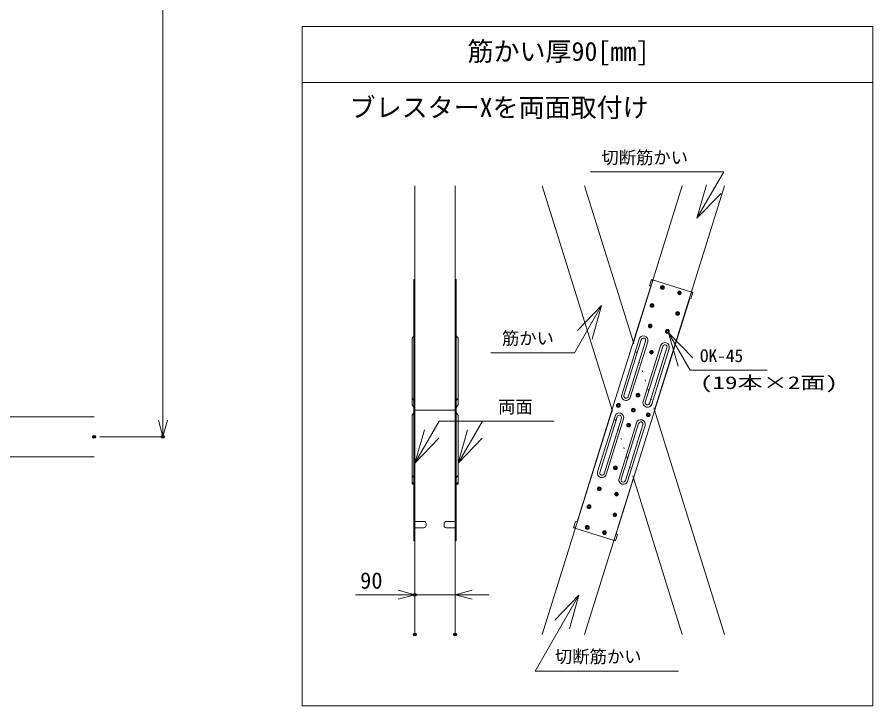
# Model space of a CAD drawing. Units: millimetres, scale not verified. Extents: x -2100 to 2100, y -1485 to 1485.
# Drawn here: x -278 to 484, y -113 to 501 of the extents above; entities that cross this region are included whole.
import ezdxf
from ezdxf.enums import TextEntityAlignment as Align

# ---------------------------------------------------------------- set-up
doc = ezdxf.new("R2010")
doc.units = ezdxf.units.MM
doc.header["$LTSCALE"] = 5
doc.header["$PDMODE"] = 32
doc.header["$PDSIZE"] = 2.5
doc.linetypes.add('DOTTED', pattern=[1.75, 0.25, -1.5])
for name, color, linetype, lineweight in [('0-0_0', 7, 'Continuous', 18), ('0-3_レイヤ0', 2, 'Continuous', 18), ('1-D_画層1 @ 1', 4, 'Continuous', 18)]:
    doc.layers.add(name, color=color, linetype=linetype, lineweight=lineweight)
doc.layers.add('0-4_Defpoints', color=7, linetype='Continuous')
doc.layers.add('1-B_レイヤ0 @ 1', color=7, linetype='Continuous')
doc.styles.add('ＭＳ ゴシック', font='')
doc.styles.get('ＭＳ ゴシック').set_extended_font_data('MS Gothic')

# ---------------------------------------------------------------- blocks, each defined once
blk = doc.blocks.new('_Open30')
at = {"layer": '0-0_0'}
blk.add_line((0, 0), (-1, 0), dxfattribs=at)
blk.add_lwpolyline([(-1, 0.2679), (0, 0), (-1, -0.2679)], dxfattribs=at)
blk = doc.blocks.new('D26')
at = {"layer": '0-3_レイヤ0', "color": 4}
for p, q in [((1628.321, 3431.392), (1628.321, 2520.442)), ((1572.093, 2505.442), (1628.501, 2505.442))]:
    blk.add_line(p, q, dxfattribs=at)
at = {"layer": '0-4_Defpoints'}
for p in [(1567.093, 2505.442), (1628.321, 2505.442)]:
    blk.add_point(p, dxfattribs=at)
at = {"layer": '0-3_レイヤ0', "xscale": 15, "yscale": 15, "rotation": 270}
blk.add_blockref('_Open30', (1628.321, 2505.442), dxfattribs=at)
blk = doc.blocks.new('D39')
at = {"layer": '0-4_Defpoints'}
for p in [(1852.75, 2364.675), (1852.75, 2329.31), (1888.75, 2329.31)]:
    blk.add_point(p, dxfattribs=at)
at = {"layer": '1-D_画層1 @ 1'}
for p, q in [((1852.75, 2364.675), (1799.786, 2364.675)), ((1837.75, 2364.675), (1822.75, 2364.675)), ((1852.75, 2334.31), (1852.75, 2364.855)), ((1852.75, 2364.675), (1867.75, 2364.675)), ((1873.75, 2364.675), (1867.75, 2364.675)), ((1888.75, 2364.675), (1873.75, 2364.675)), ((1888.75, 2334.31), (1888.75, 2364.855)), ((1903.75, 2364.675), (1918.75, 2364.675))]:
    blk.add_line(p, q, dxfattribs=at)
at = {"layer": '1-D_画層1 @ 1', "xscale": 15, "yscale": 15}
blk.add_blockref('_Open30', (1852.75, 2364.675), dxfattribs=at)
at = {"layer": '1-D_画層1 @ 1', "xscale": 15, "yscale": 15, "rotation": 180}
blk.add_blockref('_Open30', (1888.75, 2364.675), dxfattribs=at)
at = {"layer": '1-D_画層1 @ 1', "color": 7, "style": 'ＭＳ ゴシック'}
blk.add_text('90', height=14.66, dxfattribs=at).set_placement((1804.025, 2365.675), align=Align.BOTTOM_LEFT)

msp = doc.modelspace()

# ---------------------------------------------------------------- linework, layer by layer
at = {"layer": '0-3_レイヤ0', "color": 4}
for p, q in [((-24.156, 492.273), (484.265, 492.273)), ((-24.156, 492.273), (-24.156, -113.342)), ((484.265, 492.273), (484.265, -113.342)), ((-24.156, 442.273), (484.265, 442.273)), ((-24.156, -113.342), (484.265, -113.342))]:
    msp.add_line(p, q, dxfattribs=at)
at = {"layer": '0-3_レイヤ0', "color": 3}
for p, q in [((76.264, -49.662), (76.264, 350.338)), ((112.264, -49.662), (112.264, 350.338)), ((189.568, 350.338), (252.044, 150.338)), ((227.284, 350.338), (270.902, 210.706)), ((314.521, 350.338), (270.902, 210.706)), ((352.236, 350.338), (289.76, 150.338)), ((112.264, 150.338), (76.264, 150.338)), ((252.044, 150.338), (189.568, -49.662)), ((289.76, 150.338), (352.236, -49.662)), ((-715.993, 144.321), (-209.393, 144.321)), ((-715.993, 108.621), (-209.393, 108.621)), ((270.902, 89.97), (227.284, -49.662)), ((270.902, 89.97), (314.521, -49.662))]:
    msp.add_line(p, q, dxfattribs=at)
at = {"layer": '0-3_レイヤ0', "color": 7}
for p, q in [((75.344, 266.822), (76.264, 266.822)), ((113.184, 266.822), (112.264, 266.822)), ((253.53, 155.765), (286.329, 260.761)), ((287.927, 266.548), (323.053, 255.575)), ((288.274, 144.911), (321.073, 249.907)), ((75.344, 216.499), (73.744, 214.499)), ((73.744, 154.901), (73.744, 214.499)), ((113.184, 216.499), (114.784, 214.499)), ((114.784, 154.901), (114.784, 214.499)), ((260.521, 164.057), (276.026, 213.692)), ((262.43, 163.461), (277.935, 213.096)), ((266.248, 162.268), (281.753, 211.903)), ((268.157, 161.672), (283.662, 211.307)), ((279.611, 158.094), (295.116, 207.729)), ((281.52, 157.498), (297.025, 207.132)), ((285.338, 156.305), (300.843, 205.94)), ((287.247, 155.709), (302.752, 205.343)), ((73.744, 160.865), (75.344, 158.865)), ((114.784, 160.865), (113.184, 158.865)), ((73.744, 154.901), (75.344, 152.901)), ((114.784, 154.901), (113.184, 152.901)), ((253.53, 155.765), (220.731, 50.768)), ((75.344, 147.774), (73.744, 145.774)), ((113.184, 147.774), (114.784, 145.774)), ((254.557, 144.967), (239.052, 95.332)), ((288.274, 144.911), (255.475, 39.915)), ((256.466, 144.371), (240.961, 94.736)), ((260.284, 143.178), (244.779, 93.543)), ((262.193, 142.582), (246.688, 92.947)), ((273.648, 139.004), (258.143, 89.369)), ((275.557, 138.407), (260.052, 88.773)), ((279.375, 137.215), (263.87, 87.58)), ((281.284, 136.618), (265.779, 86.984)), ((75.344, 90.14), (73.744, 92.14)), ((113.184, 90.14), (114.784, 92.14)), ((75.344, 84.176), (73.744, 86.176)), ((113.184, 84.176), (114.784, 86.176)), ((76.264, 51.162), (84.264, 51.162)), ((86.264, 47.435), (86.264, 49.162)), ((102.264, 47.435), (102.264, 49.162)), ((112.264, 51.162), (104.264, 51.162)), ((75.344, 45.435), (84.264, 45.435)), ((113.184, 45.435), (104.264, 45.435)), ((218.751, 45.101), (253.877, 34.128)), ((75.344, 33.794), (76.264, 33.794)), ((113.184, 33.794), (112.264, 33.794))]:
    msp.add_line(p, q, dxfattribs=at)
at = {"layer": '0-3_レイヤ0', "color": 7, "linetype": 'DOTTED'}
for p, q in [((287.927, 266.548), (286.138, 260.821)), ((323.053, 255.575), (321.264, 249.848)), ((218.751, 45.101), (220.54, 50.828)), ((253.877, 34.128), (255.666, 39.855))]:
    msp.add_line(p, q, dxfattribs=at)
at = {"layer": '0-3_レイヤ0', "color": 3, "linetype": 'DOTTED'}
for p, q in [((270.902, 210.706), (289.76, 150.338)), ((252.044, 150.338), (270.902, 89.97))]:
    msp.add_line(p, q, dxfattribs=at)
at = {"layer": '0-3_レイヤ0', "color": 4}
for points in [[(327.554, 321.295), (351.383, 362.568), (232.793, 362.568)], [(349.049, 343.525), (327.554, 321.295), (336.059, 351.025)], [(242.592, 243.415), (218.397, 201.507), (144.019, 201.507)], [(221.097, 221.184), (242.592, 243.415), (234.088, 213.684)], [(310.782, 189.476), (302.277, 219.207), (323.773, 196.976)], [(302.277, 219.207), (321.493, 185.925), (390.203, 185.925)], [(76.264, 102.944), (97.894, 140.409), (136.414, 140.409)], [(114.784, 102.944), (136.414, 140.409), (200.38, 140.409)], [(97.759, 125.174), (76.264, 102.944), (84.769, 132.674)], [(136.279, 125.174), (114.784, 102.944), (123.289, 132.674)], [(222.441, -14.781), (183.49, -82.247), (311.011, -82.247)], [(200.946, -37.012), (222.441, -14.781), (213.937, -44.512)]]:
    msp.add_lwpolyline(points, dxfattribs=at)
at = {"layer": '0-3_レイヤ0', "color": 7}
for points in [[(76.264, 33.794), (75.344, 33.794), (75.344, 266.822)], [(112.264, 33.794), (113.184, 33.794), (113.184, 266.822)], [(287.927, 266.548), (287.049, 266.822), (285.26, 261.095), (286.329, 260.761)], [(323.053, 255.575), (323.931, 255.301), (322.142, 249.574), (321.073, 249.907)], [(75.344, 84.176), (73.744, 84.176), (73.744, 145.774)], [(113.184, 84.176), (114.784, 84.176), (114.784, 145.774)], [(218.751, 45.101), (217.682, 45.435), (219.471, 51.162), (220.731, 50.768)], [(253.877, 34.128), (254.946, 33.794), (256.735, 39.521), (255.475, 39.915)]]:
    msp.add_lwpolyline(points, dxfattribs=at)
at = {"layer": '0-3_レイヤ0'}
for points in [[(296.001, 260.289), (296.001, 258.969), (297.321, 258.969), (297.321, 260.289)], [(311.273, 255.518), (311.273, 254.198), (312.593, 254.198), (312.593, 255.518)], [(286.816, 244.3), (286.816, 242.98), (288.136, 242.98), (288.136, 244.3)], [(309.724, 237.144), (309.724, 235.824), (311.044, 235.824), (311.044, 237.144)], [(285.267, 225.926), (285.267, 224.606), (286.587, 224.606), (286.587, 225.926)], [(300.539, 221.155), (300.539, 219.835), (301.859, 219.835), (301.859, 221.155)], [(286.343, 202.542), (286.343, 201.222), (287.663, 201.222), (287.663, 202.542)], [(274.417, 164.361), (274.417, 163.041), (275.737, 163.041), (275.737, 164.361)], [(256.879, 155.172), (256.879, 153.852), (258.199, 153.852), (258.199, 155.172)], [(270.242, 150.998), (270.242, 149.678), (271.562, 149.678), (271.562, 150.998)], [(283.605, 146.823), (283.605, 145.503), (284.925, 145.503), (284.925, 146.823)], [(266.068, 137.635), (266.068, 136.315), (267.388, 136.315), (267.388, 137.635)], [(254.141, 99.454), (254.141, 98.134), (255.461, 98.134), (255.461, 99.454)], [(239.945, 80.84), (239.945, 79.52), (241.265, 79.52), (241.265, 80.84)], [(255.217, 76.07), (255.217, 74.75), (256.537, 74.75), (256.537, 76.07)], [(230.76, 64.852), (230.76, 63.532), (232.08, 63.532), (232.08, 64.852)], [(253.668, 57.696), (253.668, 56.376), (254.988, 56.376), (254.988, 57.696)], [(229.211, 46.478), (229.211, 45.158), (230.531, 45.158), (230.531, 46.478)], [(244.483, 41.707), (244.483, 40.387), (245.803, 40.387), (245.803, 41.707)]]:
    msp.add_lwpolyline(points, close=True, dxfattribs=at)
for centre in [(296.661, 259.629), (311.933, 254.858), (287.476, 243.64), (310.384, 236.484), (285.927, 225.266), (301.199, 220.495), (287.003, 201.882), (275.077, 163.701), (257.539, 154.512), (270.902, 150.338), (284.265, 146.163), (266.728, 136.975), (254.801, 98.794), (240.605, 80.18), (255.877, 75.41), (231.42, 64.192), (254.328, 57.036), (229.871, 45.818), (245.143, 41.047)]:
    msp.add_circle(centre, 1.68, dxfattribs=at)
at = {"layer": '0-3_レイヤ0', "color": 7}
for centre in [(296.661, 259.629), (311.933, 254.858), (287.476, 243.64), (310.384, 236.484), (285.927, 225.266), (301.199, 220.495), (287.003, 201.882), (275.077, 163.701), (257.539, 154.512), (270.902, 150.338), (284.265, 146.163), (266.728, 136.975), (254.801, 98.794), (240.605, 80.18), (255.877, 75.41), (231.42, 64.192), (254.328, 57.036), (229.871, 45.818), (245.143, 41.047)]:
    msp.add_circle(centre, 1.2, dxfattribs=at)
for centre, radius, start, end in [((279.844, 212.499), 4, 342.65219, 162.65219), ((279.844, 212.499), 2, 342.65219, 162.65219), ((298.934, 206.536), 4, 342.65219, 162.65219), ((298.934, 206.536), 2, 342.65219, 162.65219), ((264.339, 162.865), 4, 162.65219, 342.65219), ((264.339, 162.865), 2, 162.65219, 342.65219), ((283.429, 156.901), 4, 162.65219, 342.65219), ((283.429, 156.901), 2, 162.65219, 342.65219), ((258.375, 143.774), 4, 342.65219, 162.65219), ((258.375, 143.774), 2, 342.65219, 162.65219), ((277.466, 137.811), 4, 342.65219, 162.65219), ((277.466, 137.811), 2, 342.65219, 162.65219), ((242.87, 94.14), 4, 162.65219, 342.65219), ((242.87, 94.14), 2, 162.65219, 342.65219), ((261.961, 88.176), 4, 162.65219, 342.65219), ((261.961, 88.176), 2, 162.65219, 342.65219), ((84.264, 49.162), 2, 0, 90), ((84.264, 47.435), 2, 270, 0), ((104.264, 49.162), 2, 90, 180), ((104.264, 47.435), 2, 180, 270)]:
    msp.add_arc(centre, radius, start, end, dxfattribs=at)

# ---------------------------------------------------------------- block references
at = {"layer": '1-B_レイヤ0 @ 1'}
msp.add_blockref('D26', (-1776.486, -2378.972), dxfattribs=at)
at = {"layer": '1-D_画層1 @ 1'}
msp.add_blockref('D39', (-1776.486, -2378.972), dxfattribs=at)

# ---------------------------------------------------------------- texts
at = {"layer": '0-3_レイヤ0', "color": 7, "style": 'ＭＳ ゴシック'}
for s, height, p in [('筋かい厚90[mm]', 16.98, (123.154, 456.491)), ('ブレスターXを両面取付け', 16.98, (18.154, 406.491)), ('切断筋かい', 11.32, (242.446, 366.38)), ('筋かい', 11.32, (153.811, 205.319)), ('OK-45', 11.32, (330.203, 189.737)), ('両面', 11.32, (150.38, 144.221)), ('切断筋かい', 11.32, (201.011, -78.435))]:
    msp.add_text(s, height=height, dxfattribs=at).set_placement(p, align=Align.BOTTOM_LEFT)
at = {"layer": '0-3_レイヤ0', "color": 7, "style": 'ＭＳ ゴシック', "width": 1.45}
msp.add_text('(19本×2面)', height=11.32, dxfattribs=at).set_placement((330.203, 165.737), align=Align.BOTTOM_LEFT)

doc.saveas('drawing.dxf')
